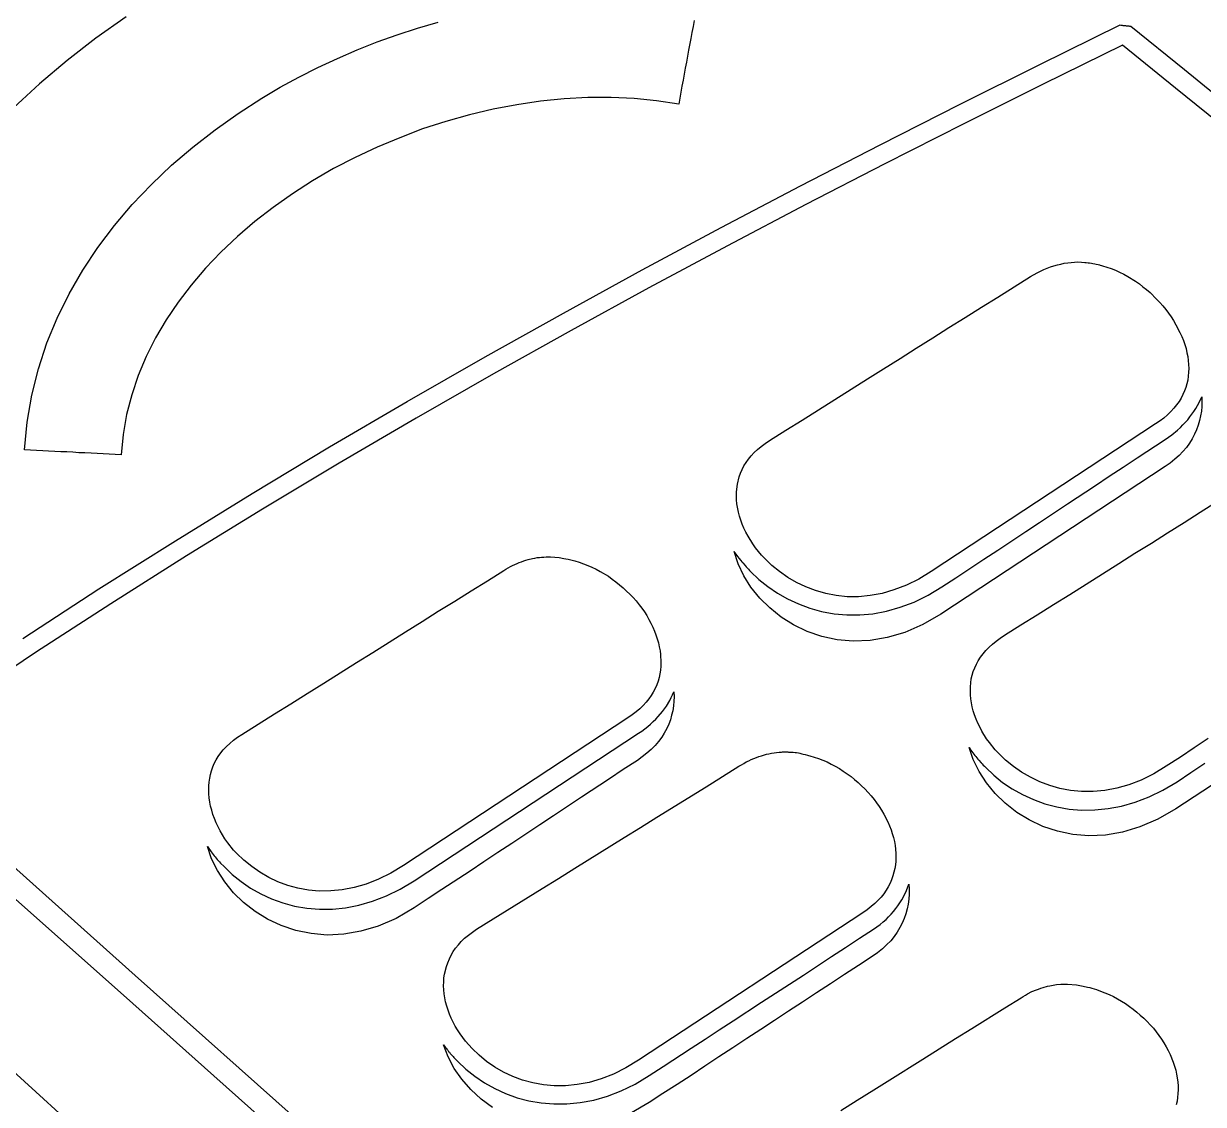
# Model space of a CAD drawing. Extents: x 0.089 to 0.978, y 0.089 to 0.978.
# Drawn here: x 0.3984 to 0.7453, y 0.3592 to 0.6772 of the extents above; entities that cross this region are included whole.
import ezdxf

# ---------------------------------------------------------------- set-up
doc = ezdxf.new("R2010")
doc.units = 0
doc.layers.get('0').update_dxf_attribs({"linetype": 'CONTINUOUS'})

msp = doc.modelspace()

# ---------------------------------------------------------------- linework, layer by layer
at = {"color": 0}
for p, q in [((0.428494, 0.679199), (0.419596, 0.672906)), ((0.514214, 0.675836), (0.52029, 0.677572)), ((0.59554, 0.678114), (0.595215, 0.676324)), ((0.697211, 0.665147), (0.720811, 0.676758)), ((0.720811, 0.676758), (0.721029, 0.676704)), ((0.721029, 0.676704), (0.721408, 0.676704)), ((0.721408, 0.676704), (0.721625, 0.67665)), ((0.721625, 0.67665), (0.721789, 0.67665)), ((0.721789, 0.67665), (0.722006, 0.676594)), ((0.722006, 0.676594), (0.722385, 0.676594)), ((0.722385, 0.676594), (0.722601, 0.67654)), ((0.722601, 0.67654), (0.722765, 0.67654)), ((0.722765, 0.67654), (0.722982, 0.676486)), ((0.502279, 0.671767), (0.508247, 0.673882)), ((0.508247, 0.673882), (0.514214, 0.675836)), ((0.594889, 0.674588), (0.594564, 0.672797)), ((0.595215, 0.676324), (0.594889, 0.674588)), ((0.722982, 0.676486), (0.723361, 0.676486)), ((0.723361, 0.676486), (0.723579, 0.676432)), ((0.723579, 0.676432), (0.723742, 0.676432)), ((0.723742, 0.676432), (0.723958, 0.676378)), ((0.723958, 0.676378), (0.739692, 0.663628)), ((0.419596, 0.672906), (0.411133, 0.666287)), ((0.496419, 0.669433), (0.502279, 0.671767)), ((0.594564, 0.672797), (0.593912, 0.669325)), ((0.721517, 0.670844), (0.698133, 0.659343)), ((0.737088, 0.658149), (0.721517, 0.670844)), ((0.411133, 0.666287), (0.403049, 0.659451)), ((0.484918, 0.664279), (0.490614, 0.666938)), ((0.490614, 0.666938), (0.496419, 0.669433)), ((0.593588, 0.667535), (0.593261, 0.665799)), ((0.593912, 0.669325), (0.593588, 0.667535)), ((0.479275, 0.661404), (0.484918, 0.664279)), ((0.592936, 0.664008), (0.592285, 0.660536)), ((0.593261, 0.665799), (0.592936, 0.664008)), ((0.673719, 0.653429), (0.697211, 0.665147)), ((0.739692, 0.663628), (0.755371, 0.650825)), ((0.403049, 0.659451), (0.3954, 0.652399)), ((0.473796, 0.658419), (0.479275, 0.661404)), ((0.592285, 0.660536), (0.59196, 0.658746)), ((0.698133, 0.659343), (0.674804, 0.647678)), ((0.468425, 0.655219), (0.473796, 0.658419)), ((0.591635, 0.65701), (0.591308, 0.655219)), ((0.59196, 0.658746), (0.591635, 0.65701)), ((0.752713, 0.645508), (0.737088, 0.658149)), ((0.461426, 0.650717), (0.468425, 0.655219)), ((0.543403, 0.653267), (0.536404, 0.651964)), ((0.550401, 0.654297), (0.543403, 0.653267)), ((0.557346, 0.655003), (0.550401, 0.654297)), ((0.56429, 0.655382), (0.557346, 0.655003)), ((0.571126, 0.655436), (0.56429, 0.655382)), ((0.577854, 0.655111), (0.571126, 0.655436)), ((0.584472, 0.65446), (0.577854, 0.655111)), ((0.590983, 0.653483), (0.584472, 0.65446)), ((0.591308, 0.655219), (0.590983, 0.653483)), ((0.650228, 0.641493), (0.673719, 0.653429)), ((0.454644, 0.645942), (0.461426, 0.650717)), ((0.52946, 0.650282), (0.522515, 0.648383)), ((0.536404, 0.651964), (0.52946, 0.650282)), ((0.448079, 0.640842), (0.454644, 0.645942)), ((0.515679, 0.646158), (0.508951, 0.643608)), ((0.522515, 0.648383), (0.515679, 0.646158)), ((0.674804, 0.647678), (0.651585, 0.635906)), ((0.508951, 0.643608), (0.502279, 0.640842)), ((0.44184, 0.635471), (0.448079, 0.640842)), ((0.502279, 0.640842), (0.495822, 0.637804)), ((0.626844, 0.629449), (0.650228, 0.641493)), ((0.435926, 0.629829), (0.44184, 0.635471)), ((0.495822, 0.637804), (0.489475, 0.634494)), ((0.651585, 0.635906), (0.628364, 0.623915)), ((0.489475, 0.634494), (0.483344, 0.630914)), ((0.430285, 0.623915), (0.435926, 0.629829)), ((0.483344, 0.630914), (0.477431, 0.627115)), ((0.603515, 0.617188), (0.626844, 0.629449)), ((0.477431, 0.627115), (0.471733, 0.623101)), ((0.425076, 0.617731), (0.430285, 0.623915)), ((0.471733, 0.623101), (0.466308, 0.618924)), ((0.628364, 0.623915), (0.605306, 0.611763)), ((0.420193, 0.611274), (0.425076, 0.617731)), ((0.466308, 0.618924), (0.461208, 0.614529)), ((0.461208, 0.614529), (0.456381, 0.609918)), ((0.580294, 0.60471), (0.603515, 0.617188)), ((0.415744, 0.6046), (0.420193, 0.611274)), ((0.605306, 0.611763), (0.582249, 0.599447)), ((0.456381, 0.609918), (0.451822, 0.605197)), ((0.411783, 0.597711), (0.415744, 0.6046)), ((0.451822, 0.605197), (0.447646, 0.600261)), ((0.557129, 0.592014), (0.580294, 0.60471)), ((0.694444, 0.60281), (0.696397, 0.603896)), ((0.696397, 0.603896), (0.69835, 0.604872)), ((0.69835, 0.604872), (0.699328, 0.605251)), ((0.699328, 0.605251), (0.700358, 0.605632)), ((0.700358, 0.605632), (0.701335, 0.605957)), ((0.701335, 0.605957), (0.702365, 0.606228)), ((0.702365, 0.606228), (0.703342, 0.606446)), ((0.703342, 0.606446), (0.704372, 0.606662)), ((0.704372, 0.606662), (0.705404, 0.606825)), ((0.705404, 0.606825), (0.706381, 0.606933)), ((0.706381, 0.606933), (0.707411, 0.606987)), ((0.707411, 0.606987), (0.708387, 0.607042)), ((0.708387, 0.607042), (0.709418, 0.606987)), ((0.709418, 0.606987), (0.710394, 0.606933)), ((0.710394, 0.606933), (0.710775, 0.606933)), ((0.710775, 0.606933), (0.711426, 0.606825)), ((0.711426, 0.606825), (0.711751, 0.606825)), ((0.711751, 0.606825), (0.712403, 0.606717)), ((0.712403, 0.606717), (0.712728, 0.606608)), ((0.712728, 0.606608), (0.713379, 0.6065)), ((0.713379, 0.6065), (0.713704, 0.606392)), ((0.713704, 0.606392), (0.714356, 0.606282)), ((0.714356, 0.606282), (0.714681, 0.606174)), ((0.714681, 0.606174), (0.714953, 0.606065)), ((0.714953, 0.606065), (0.715278, 0.606011)), ((0.715278, 0.606011), (0.715603, 0.605903)), ((0.715603, 0.605903), (0.716906, 0.605524)), ((0.716906, 0.605524), (0.718153, 0.605089)), ((0.718153, 0.605089), (0.719401, 0.6046)), ((0.719401, 0.6046), (0.720649, 0.604058)), ((0.720649, 0.604058), (0.721843, 0.603461)), ((0.447646, 0.600261), (0.443793, 0.595215)), ((0.689669, 0.599772), (0.694444, 0.60281)), ((0.721843, 0.603461), (0.723036, 0.60281)), ((0.723036, 0.60281), (0.725315, 0.6014)), ((0.725315, 0.6014), (0.726454, 0.600586)), ((0.726454, 0.600586), (0.727485, 0.599772)), ((0.408257, 0.590549), (0.411783, 0.597711)), ((0.582249, 0.599447), (0.559353, 0.58686)), ((0.680067, 0.59375), (0.684842, 0.596733)), ((0.684842, 0.596733), (0.689669, 0.599772)), ((0.727485, 0.599772), (0.728569, 0.598904)), ((0.728569, 0.598904), (0.7296, 0.598036)), ((0.7296, 0.598036), (0.7315, 0.596138)), ((0.443793, 0.595215), (0.440267, 0.590007)), ((0.675239, 0.590711), (0.680067, 0.59375)), ((0.7315, 0.596138), (0.732422, 0.595107)), ((0.732422, 0.595107), (0.733344, 0.594129)), ((0.733344, 0.594129), (0.734213, 0.593044)), ((0.405219, 0.583225), (0.408257, 0.590549)), ((0.440267, 0.590007), (0.437175, 0.58469)), ((0.534125, 0.579156), (0.557129, 0.592014)), ((0.670464, 0.587728), (0.675239, 0.590711)), ((0.734213, 0.593044), (0.734972, 0.59196)), ((0.734972, 0.59196), (0.735786, 0.590875)), ((0.735786, 0.590875), (0.73649, 0.589789)), ((0.73649, 0.589789), (0.737196, 0.588596)), ((0.559353, 0.58686), (0.536512, 0.57411)), ((0.66569, 0.58469), (0.670464, 0.587728)), ((0.737196, 0.588596), (0.73839, 0.586317)), ((0.73839, 0.586317), (0.738932, 0.585124)), ((0.402724, 0.575629), (0.405219, 0.583225)), ((0.437175, 0.58469), (0.434407, 0.57921)), ((0.660861, 0.581651), (0.66569, 0.58469)), ((0.738932, 0.585124), (0.739421, 0.583931)), ((0.739421, 0.583931), (0.740181, 0.581543)), ((0.656088, 0.578668), (0.660861, 0.581651)), ((0.740181, 0.581543), (0.740451, 0.58035)), ((0.740451, 0.58035), (0.740668, 0.57921)), ((0.434407, 0.57921), (0.432075, 0.573622)), ((0.511176, 0.566026), (0.534125, 0.579156)), ((0.651258, 0.575629), (0.656088, 0.578668)), ((0.740668, 0.57921), (0.740831, 0.578017)), ((0.740831, 0.578017), (0.74094, 0.576878)), ((0.74094, 0.576878), (0.740994, 0.575683)), ((0.400771, 0.567871), (0.402724, 0.575629)), ((0.432075, 0.573622), (0.430176, 0.567925)), ((0.536512, 0.57411), (0.513781, 0.561089)), ((0.64171, 0.569607), (0.646485, 0.572646)), ((0.646485, 0.572646), (0.651258, 0.575629)), ((0.740831, 0.57346), (0.740668, 0.572319)), ((0.74094, 0.574599), (0.740831, 0.57346)), ((0.740994, 0.575683), (0.74094, 0.574599)), ((0.636882, 0.566569), (0.64171, 0.569607)), ((0.739746, 0.569119), (0.739258, 0.568033)), ((0.740126, 0.57015), (0.739746, 0.569119)), ((0.740668, 0.572319), (0.740126, 0.57015)), ((0.39936, 0.559896), (0.400771, 0.567871)), ((0.430176, 0.567925), (0.428657, 0.562175)), ((0.488336, 0.552626), (0.511176, 0.566026)), ((0.632107, 0.563585), (0.636882, 0.566569)), ((0.738118, 0.565972), (0.737414, 0.564996)), ((0.738715, 0.567003), (0.738118, 0.565972)), ((0.739258, 0.568033), (0.738715, 0.567003)), ((0.743544, 0.564779), (0.744412, 0.566515)), ((0.744412, 0.566515), (0.744792, 0.567383)), ((0.744792, 0.567383), (0.744846, 0.565972)), ((0.744846, 0.565972), (0.744792, 0.564561)), ((0.428657, 0.562175), (0.427626, 0.556315)), ((0.627279, 0.560547), (0.632107, 0.563585)), ((0.734754, 0.562067), (0.733669, 0.561143)), ((0.735732, 0.563043), (0.734754, 0.562067)), ((0.7366, 0.564019), (0.735732, 0.563043)), ((0.737414, 0.564996), (0.7366, 0.564019)), ((0.741319, 0.561469), (0.742512, 0.563097)), ((0.742512, 0.563097), (0.743056, 0.563911)), ((0.743056, 0.563911), (0.743544, 0.564779)), ((0.744683, 0.563151), (0.744467, 0.561794)), ((0.744792, 0.564561), (0.744683, 0.563151)), ((0.3986, 0.551758), (0.39936, 0.559896)), ((0.513781, 0.561089), (0.491157, 0.547851)), ((0.622504, 0.557563), (0.627279, 0.560547)), ((0.731228, 0.559407), (0.665256, 0.516004)), ((0.732531, 0.560275), (0.731228, 0.559407)), ((0.733669, 0.561143), (0.732531, 0.560275)), ((0.738499, 0.558376), (0.739258, 0.559136)), ((0.739258, 0.559136), (0.740668, 0.560656)), ((0.740668, 0.560656), (0.741319, 0.561469)), ((0.743761, 0.559028), (0.743272, 0.557671)), ((0.74414, 0.560385), (0.743761, 0.559028)), ((0.744467, 0.561794), (0.74414, 0.560385)), ((0.427626, 0.556315), (0.427083, 0.550347)), ((0.617731, 0.554525), (0.622504, 0.557563)), ((0.73405, 0.55485), (0.734972, 0.555556)), ((0.734972, 0.555556), (0.735949, 0.556207)), ((0.735949, 0.556207), (0.737685, 0.557617)), ((0.737685, 0.557617), (0.738499, 0.558376)), ((0.742676, 0.556369), (0.741971, 0.555067)), ((0.743272, 0.557671), (0.742676, 0.556369)), ((0.40039, 0.55165), (0.3986, 0.551758)), ((0.402181, 0.551594), (0.40039, 0.55165)), ((0.465603, 0.538954), (0.488336, 0.552626)), ((0.613172, 0.550999), (0.614204, 0.551921)), ((0.614204, 0.551921), (0.615235, 0.552789)), ((0.615235, 0.552789), (0.616428, 0.553657)), ((0.616428, 0.553657), (0.617731, 0.554525)), ((0.725803, 0.549425), (0.73405, 0.55485)), ((0.740289, 0.552517), (0.739258, 0.551324)), ((0.741157, 0.553765), (0.740289, 0.552517)), ((0.741971, 0.555067), (0.741157, 0.553765)), ((0.403971, 0.551486), (0.402181, 0.551594)), ((0.405707, 0.551378), (0.403971, 0.551486)), ((0.407497, 0.551324), (0.405707, 0.551378)), ((0.409289, 0.551215), (0.407497, 0.551324)), ((0.411079, 0.551161), (0.409289, 0.551215)), ((0.412869, 0.551053), (0.411079, 0.551161)), ((0.414606, 0.550944), (0.412869, 0.551053)), ((0.416396, 0.55089), (0.414606, 0.550944)), ((0.418186, 0.550781), (0.416396, 0.55089)), ((0.419976, 0.550726), (0.418186, 0.550781)), ((0.421767, 0.550618), (0.419976, 0.550726)), ((0.423503, 0.55051), (0.421767, 0.550618)), ((0.425293, 0.550456), (0.423503, 0.55051)), ((0.427083, 0.550347), (0.425293, 0.550456)), ((0.610786, 0.548068), (0.61149, 0.549044)), ((0.61149, 0.549044), (0.612304, 0.550022)), ((0.612304, 0.550022), (0.613172, 0.550999)), ((0.721733, 0.546713), (0.725803, 0.549425)), ((0.736871, 0.549044), (0.735514, 0.547906)), ((0.738118, 0.550131), (0.736871, 0.549044)), ((0.739258, 0.551324), (0.738118, 0.550131)), ((0.491157, 0.547851), (0.468642, 0.534343)), ((0.608778, 0.543836), (0.609158, 0.544922)), ((0.609158, 0.544922), (0.609646, 0.546007)), ((0.609646, 0.546007), (0.610189, 0.547037)), ((0.610189, 0.547037), (0.610786, 0.548068)), ((0.73405, 0.546875), (0.668078, 0.503472)), ((0.717611, 0.544), (0.721733, 0.546713)), ((0.735514, 0.547906), (0.73405, 0.546875)), ((0.608018, 0.539387), (0.608236, 0.541667)), ((0.608236, 0.541667), (0.608778, 0.543836)), ((0.705294, 0.535861), (0.713542, 0.541287)), ((0.713542, 0.541287), (0.717611, 0.544)), ((0.442979, 0.525011), (0.465603, 0.538954)), ((0.607964, 0.538194), (0.608018, 0.539387)), ((0.608018, 0.537056), (0.607964, 0.538194)), ((0.468642, 0.534343), (0.446289, 0.520562)), ((0.608128, 0.535861), (0.608018, 0.537056)), ((0.608561, 0.533475), (0.608128, 0.535861)), ((0.701226, 0.533149), (0.705294, 0.535861)), ((0.744358, 0.533419), (0.749132, 0.536458)), ((0.608886, 0.532281), (0.608561, 0.533475)), ((0.609267, 0.531088), (0.608886, 0.532281)), ((0.6097, 0.529893), (0.609267, 0.531088)), ((0.697103, 0.530436), (0.701226, 0.533149)), ((0.739583, 0.530436), (0.744358, 0.533419)), ((0.610189, 0.5287), (0.6097, 0.529893)), ((0.610732, 0.527561), (0.610189, 0.5287)), ((0.611382, 0.526367), (0.610732, 0.527561)), ((0.684787, 0.522299), (0.693033, 0.527724)), ((0.693033, 0.527724), (0.697103, 0.530436)), ((0.729981, 0.52436), (0.734754, 0.527399)), ((0.734754, 0.527399), (0.739583, 0.530436)), ((0.420518, 0.51085), (0.442979, 0.525011)), ((0.612793, 0.524089), (0.611382, 0.526367)), ((0.613607, 0.523003), (0.612793, 0.524089)), ((0.725151, 0.521376), (0.729981, 0.52436)), ((0.446289, 0.520562), (0.42399, 0.506511)), ((0.608453, 0.518283), (0.607314, 0.521864)), ((0.607314, 0.521864), (0.607531, 0.521485)), ((0.607531, 0.521485), (0.608344, 0.520344)), ((0.615343, 0.520833), (0.613607, 0.523003)), ((0.616319, 0.519803), (0.615343, 0.520833)), ((0.680718, 0.519586), (0.684787, 0.522299)), ((0.720378, 0.518338), (0.725151, 0.521376)), ((0.540201, 0.51671), (0.541504, 0.517469)), ((0.541504, 0.517469), (0.542156, 0.517794)), ((0.542156, 0.517794), (0.542806, 0.518067)), ((0.542806, 0.518067), (0.543457, 0.518392)), ((0.543457, 0.518392), (0.544108, 0.518664)), ((0.544108, 0.518664), (0.54476, 0.518881)), ((0.54476, 0.518881), (0.54541, 0.519151)), ((0.54541, 0.519151), (0.546061, 0.519314)), ((0.546061, 0.519314), (0.546713, 0.519531)), ((0.546713, 0.519531), (0.548014, 0.519857)), ((0.548014, 0.519857), (0.548665, 0.519965)), ((0.548665, 0.519965), (0.549371, 0.520074)), ((0.549371, 0.520074), (0.550022, 0.520128)), ((0.550022, 0.520128), (0.550672, 0.520236)), ((0.550672, 0.520236), (0.551324, 0.520236)), ((0.551324, 0.520236), (0.551975, 0.52029)), ((0.551975, 0.52029), (0.553276, 0.52029)), ((0.553276, 0.52029), (0.555881, 0.520074)), ((0.555881, 0.520074), (0.557183, 0.519857)), ((0.557183, 0.519857), (0.557835, 0.519694)), ((0.557835, 0.519694), (0.558485, 0.519586)), ((0.558485, 0.519586), (0.560439, 0.519097)), ((0.560439, 0.519097), (0.561686, 0.518718)), ((0.561686, 0.518718), (0.562989, 0.518283)), ((0.562989, 0.518283), (0.564236, 0.517794)), ((0.564236, 0.517794), (0.565483, 0.517253)), ((0.565483, 0.517253), (0.566732, 0.516656)), ((0.608344, 0.520344), (0.608669, 0.519965)), ((0.610135, 0.514757), (0.608453, 0.518283)), ((0.608669, 0.519965), (0.609213, 0.519206)), ((0.609213, 0.519206), (0.609538, 0.518826)), ((0.609538, 0.518826), (0.609864, 0.5185)), ((0.609864, 0.5185), (0.610514, 0.51774)), ((0.610514, 0.51774), (0.61084, 0.517415)), ((0.61084, 0.517415), (0.611165, 0.517036)), ((0.611165, 0.517036), (0.61149, 0.51671)), ((0.618381, 0.517794), (0.616319, 0.519803)), ((0.620606, 0.51595), (0.618381, 0.517794)), ((0.676594, 0.516872), (0.680718, 0.519586)), ((0.715603, 0.515354), (0.720378, 0.518338)), ((0.534776, 0.513292), (0.539606, 0.516331)), ((0.539606, 0.516331), (0.540201, 0.51671)), ((0.566732, 0.516656), (0.567925, 0.516004)), ((0.567925, 0.516004), (0.570313, 0.514594)), ((0.570313, 0.514594), (0.571451, 0.513781)), ((0.571451, 0.513781), (0.572537, 0.512967)), ((0.61225, 0.511393), (0.610135, 0.514757)), ((0.61149, 0.51671), (0.611817, 0.516331)), ((0.611817, 0.516331), (0.612142, 0.516004)), ((0.612142, 0.516004), (0.614529, 0.513672)), ((0.614529, 0.513672), (0.617188, 0.511556)), ((0.623047, 0.514268), (0.620606, 0.51595)), ((0.625597, 0.51275), (0.623047, 0.514268)), ((0.661567, 0.513781), (0.657932, 0.511936)), ((0.665256, 0.516004), (0.661567, 0.513781)), ((0.668403, 0.511447), (0.672526, 0.51416)), ((0.672526, 0.51416), (0.676594, 0.516872)), ((0.710775, 0.512315), (0.715603, 0.515354)), ((0.398113, 0.496311), (0.420518, 0.51085)), ((0.525119, 0.507269), (0.529947, 0.510308)), ((0.529947, 0.510308), (0.534776, 0.513292)), ((0.572537, 0.512967), (0.573622, 0.512099)), ((0.573622, 0.512099), (0.574653, 0.511231)), ((0.574653, 0.511231), (0.575683, 0.510254)), ((0.575683, 0.510254), (0.57666, 0.509332)), ((0.6148, 0.508192), (0.61225, 0.511393)), ((0.617188, 0.511556), (0.620008, 0.509657)), ((0.628364, 0.511447), (0.625597, 0.51275)), ((0.631185, 0.510363), (0.628364, 0.511447)), ((0.634224, 0.509494), (0.631185, 0.510363)), ((0.654297, 0.510579), (0.650771, 0.509549)), ((0.657932, 0.511936), (0.654297, 0.510579)), ((0.664333, 0.509006), (0.668403, 0.511447)), ((0.706, 0.509278), (0.710775, 0.512315)), ((0.42399, 0.506511), (0.401856, 0.492133)), ((0.52029, 0.504286), (0.525119, 0.507269)), ((0.57666, 0.509332), (0.577582, 0.508301)), ((0.577582, 0.508301), (0.57845, 0.507324)), ((0.57845, 0.507324), (0.579318, 0.506239)), ((0.617785, 0.505262), (0.6148, 0.508192)), ((0.620008, 0.509657), (0.622993, 0.507921)), ((0.622993, 0.507921), (0.626193, 0.506456)), ((0.637315, 0.508897), (0.634224, 0.509494)), ((0.640517, 0.508572), (0.637315, 0.508897)), ((0.643826, 0.508572), (0.640517, 0.508572)), ((0.647244, 0.508897), (0.643826, 0.508572)), ((0.650771, 0.509549), (0.647244, 0.508897)), ((0.656142, 0.505479), (0.660211, 0.506999)), ((0.660211, 0.506999), (0.664333, 0.509006)), ((0.701172, 0.506293), (0.706, 0.509278)), ((0.515517, 0.501247), (0.52029, 0.504286)), ((0.579318, 0.506239), (0.580132, 0.505208)), ((0.580132, 0.505208), (0.580892, 0.504124)), ((0.580892, 0.504124), (0.581597, 0.503039)), ((0.621094, 0.502604), (0.617785, 0.505262)), ((0.626193, 0.506456), (0.629557, 0.505208)), ((0.629557, 0.505208), (0.633029, 0.504232)), ((0.633029, 0.504232), (0.636664, 0.503581)), ((0.636664, 0.503581), (0.640408, 0.503256)), ((0.640408, 0.503256), (0.644206, 0.503256)), ((0.644206, 0.503256), (0.648113, 0.503581)), ((0.648113, 0.503581), (0.652126, 0.50434)), ((0.652126, 0.50434), (0.656142, 0.505479)), ((0.668078, 0.503472), (0.662761, 0.500379)), ((0.691624, 0.500271), (0.696397, 0.503256)), ((0.696397, 0.503256), (0.701172, 0.506293)), ((0.510688, 0.49821), (0.515517, 0.501247)), ((0.581597, 0.503039), (0.582249, 0.501899)), ((0.582249, 0.501899), (0.582844, 0.50076)), ((0.582844, 0.50076), (0.583387, 0.499621)), ((0.583387, 0.499621), (0.583876, 0.498481)), ((0.624783, 0.500271), (0.621094, 0.502604)), ((0.628797, 0.498372), (0.624783, 0.500271)), ((0.662761, 0.500379), (0.657497, 0.498101)), ((0.686794, 0.497233), (0.691624, 0.500271)), ((0.50586, 0.495225), (0.510688, 0.49821)), ((0.583876, 0.498481), (0.58431, 0.497342)), ((0.58431, 0.497342), (0.58469, 0.496203)), ((0.58469, 0.496203), (0.585015, 0.495008)), ((0.633083, 0.496907), (0.628797, 0.498372)), ((0.637586, 0.495931), (0.633083, 0.496907)), ((0.652289, 0.496582), (0.647244, 0.495714)), ((0.657497, 0.498101), (0.652289, 0.496582)), ((0.684353, 0.495497), (0.685547, 0.496365)), ((0.685547, 0.496365), (0.686794, 0.497233)), ((0.501031, 0.492188), (0.50586, 0.495225)), ((0.585015, 0.495008), (0.585286, 0.493869)), ((0.585286, 0.493869), (0.585503, 0.492676)), ((0.585503, 0.492676), (0.585667, 0.491536)), ((0.642307, 0.495551), (0.637586, 0.495931)), ((0.647244, 0.495714), (0.642307, 0.495551)), ((0.680501, 0.491753), (0.681315, 0.492731)), ((0.681315, 0.492731), (0.682238, 0.493707)), ((0.682238, 0.493707), (0.683268, 0.494629)), ((0.683268, 0.494629), (0.684353, 0.495497)), ((0.401856, 0.492133), (0.379883, 0.477485)), ((0.491428, 0.486165), (0.496203, 0.489204)), ((0.496203, 0.489204), (0.501031, 0.492188)), ((0.585667, 0.491536), (0.585775, 0.489258)), ((0.585775, 0.489258), (0.585721, 0.488118)), ((0.678549, 0.488715), (0.67909, 0.489746)), ((0.67909, 0.489746), (0.679742, 0.490776)), ((0.679742, 0.490776), (0.680501, 0.491753)), ((0.803114, 0.489583), (0.737142, 0.446181)), ((0.4866, 0.483128), (0.491428, 0.486165)), ((0.585449, 0.485894), (0.585232, 0.484808)), ((0.585613, 0.486979), (0.585449, 0.485894)), ((0.585721, 0.488118), (0.585613, 0.486979)), ((0.6773, 0.48546), (0.677626, 0.486544)), ((0.677626, 0.486544), (0.67806, 0.487631)), ((0.67806, 0.487631), (0.678549, 0.488715)), ((0.481771, 0.480143), (0.4866, 0.483128)), ((0.584526, 0.482639), (0.584039, 0.481608)), ((0.584907, 0.483724), (0.584526, 0.482639)), ((0.585232, 0.484808), (0.584907, 0.483724)), ((0.676758, 0.482096), (0.676867, 0.483236)), ((0.676867, 0.483236), (0.677029, 0.484375)), ((0.677029, 0.484375), (0.6773, 0.48546)), ((0.476942, 0.477106), (0.481771, 0.480143)), ((0.5829, 0.479546), (0.582194, 0.478515)), ((0.583496, 0.480524), (0.5829, 0.479546)), ((0.584039, 0.481608), (0.583496, 0.480524)), ((0.588379, 0.478028), (0.588813, 0.478896)), ((0.588813, 0.478896), (0.589193, 0.47971)), ((0.589193, 0.47971), (0.589572, 0.480578)), ((0.589572, 0.480578), (0.589626, 0.479167)), ((0.589626, 0.479167), (0.589572, 0.47781)), ((0.676758, 0.479764), (0.676758, 0.482096)), ((0.676867, 0.478569), (0.676758, 0.479764)), ((0.472114, 0.474121), (0.476942, 0.477106)), ((0.579536, 0.47564), (0.578504, 0.474718)), ((0.580513, 0.476563), (0.579536, 0.47564)), ((0.581381, 0.477539), (0.580513, 0.476563)), ((0.582194, 0.478515), (0.581381, 0.477539)), ((0.586262, 0.474826), (0.58686, 0.475586)), ((0.58686, 0.475586), (0.587403, 0.4764)), ((0.587403, 0.4764), (0.588379, 0.478028)), ((0.589464, 0.476454), (0.589247, 0.475043)), ((0.589572, 0.47781), (0.589464, 0.476454)), ((0.6773, 0.476183), (0.676867, 0.478569)), ((0.677626, 0.474989), (0.6773, 0.476183)), ((0.467339, 0.471083), (0.472114, 0.474121)), ((0.576064, 0.472928), (0.510092, 0.429525)), ((0.577311, 0.473796), (0.576064, 0.472928)), ((0.578504, 0.474718), (0.577311, 0.473796)), ((0.582736, 0.471083), (0.583496, 0.471843)), ((0.583496, 0.471843), (0.584256, 0.472547)), ((0.584256, 0.472547), (0.584961, 0.473307)), ((0.584961, 0.473307), (0.586262, 0.474826)), ((0.588542, 0.472385), (0.588053, 0.471083)), ((0.588921, 0.473742), (0.588542, 0.472385)), ((0.589247, 0.475043), (0.588921, 0.473742)), ((0.678006, 0.473796), (0.677626, 0.474989)), ((0.67844, 0.472601), (0.678006, 0.473796)), ((0.678928, 0.471408), (0.67844, 0.472601)), ((0.462511, 0.468044), (0.467339, 0.471083)), ((0.513183, 0.425022), (0.579156, 0.468425)), ((0.579156, 0.468425), (0.580132, 0.469075)), ((0.580132, 0.469075), (0.581, 0.469726)), ((0.581, 0.469726), (0.581868, 0.470432)), ((0.581868, 0.470432), (0.582736, 0.471083)), ((0.586751, 0.468479), (0.585992, 0.467231)), ((0.587457, 0.469781), (0.586751, 0.468479)), ((0.588053, 0.471083), (0.587457, 0.469781)), ((0.679525, 0.470269), (0.678928, 0.471408)), ((0.680122, 0.469075), (0.679525, 0.470269)), ((0.681532, 0.466797), (0.680122, 0.469075)), ((0.458008, 0.464518), (0.458985, 0.46544)), ((0.458985, 0.46544), (0.460069, 0.466362)), ((0.460069, 0.466362), (0.461208, 0.467231)), ((0.461208, 0.467231), (0.462511, 0.468044)), ((0.585069, 0.466037), (0.584039, 0.464844)), ((0.585992, 0.467231), (0.585069, 0.466037)), ((0.682346, 0.465711), (0.681532, 0.466797)), ((0.684082, 0.463542), (0.682346, 0.465711)), ((0.74669, 0.466851), (0.742567, 0.464139)), ((0.357964, 0.462511), (0.406793, 0.419)), ((0.454969, 0.460558), (0.455567, 0.461589)), ((0.455567, 0.461589), (0.456326, 0.462619)), ((0.456326, 0.462619), (0.457086, 0.463542)), ((0.457086, 0.463542), (0.458008, 0.464518)), ((0.580294, 0.461481), (0.578831, 0.460449)), ((0.581651, 0.462565), (0.580294, 0.461481)), ((0.5829, 0.46365), (0.581651, 0.462565)), ((0.584039, 0.464844), (0.5829, 0.46365)), ((0.613824, 0.461262), (0.614529, 0.461535)), ((0.614529, 0.461535), (0.615289, 0.461806)), ((0.615289, 0.461806), (0.616808, 0.462239)), ((0.616808, 0.462239), (0.617512, 0.462403)), ((0.617512, 0.462403), (0.618272, 0.462565)), ((0.618272, 0.462565), (0.619032, 0.462674)), ((0.619032, 0.462674), (0.619738, 0.462782)), ((0.619738, 0.462782), (0.620497, 0.462836)), ((0.620497, 0.462836), (0.620714, 0.46289)), ((0.620714, 0.46289), (0.621203, 0.46289)), ((0.621203, 0.46289), (0.621474, 0.462944)), ((0.621474, 0.462944), (0.623101, 0.462944)), ((0.623101, 0.462944), (0.623318, 0.46289)), ((0.623318, 0.46289), (0.624078, 0.46289)), ((0.624078, 0.46289), (0.624294, 0.462836)), ((0.624294, 0.462836), (0.624621, 0.462836)), ((0.624621, 0.462836), (0.625271, 0.462728)), ((0.625271, 0.462728), (0.625597, 0.462728)), ((0.625597, 0.462728), (0.626247, 0.462619)), ((0.626247, 0.462619), (0.626574, 0.462511)), ((0.626574, 0.462511), (0.627225, 0.462403)), ((0.627225, 0.462403), (0.62755, 0.462294)), ((0.62755, 0.462294), (0.628201, 0.462185)), ((0.628201, 0.462185), (0.628851, 0.461968)), ((0.628851, 0.461968), (0.629178, 0.461914)), ((0.629178, 0.461914), (0.629503, 0.461806)), ((0.629503, 0.461806), (0.630806, 0.461426)), ((0.630806, 0.461426), (0.632053, 0.460992)), ((0.677572, 0.460667), (0.676378, 0.464247)), ((0.676378, 0.464247), (0.67665, 0.463867)), ((0.67665, 0.463867), (0.676921, 0.463433)), ((0.676921, 0.463433), (0.677463, 0.462674)), ((0.677463, 0.462674), (0.677789, 0.462294)), ((0.677789, 0.462294), (0.67806, 0.461914)), ((0.67806, 0.461914), (0.678331, 0.461589)), ((0.678331, 0.461589), (0.678982, 0.460829)), ((0.685058, 0.462511), (0.684082, 0.463542)), ((0.687121, 0.460503), (0.685058, 0.462511)), ((0.738499, 0.461426), (0.734375, 0.458713)), ((0.742567, 0.464139), (0.738499, 0.461426)), ((0.453614, 0.457411), (0.453993, 0.458496)), ((0.453993, 0.458496), (0.454428, 0.459526)), ((0.454428, 0.459526), (0.454969, 0.460558)), ((0.578831, 0.460449), (0.574707, 0.457736)), ((0.603842, 0.455675), (0.608669, 0.458713)), ((0.608669, 0.458713), (0.609429, 0.459147)), ((0.609429, 0.459147), (0.610135, 0.459526)), ((0.610135, 0.459526), (0.61084, 0.459961)), ((0.61084, 0.459961), (0.6116, 0.460286)), ((0.6116, 0.460286), (0.612304, 0.460667)), ((0.612304, 0.460667), (0.613064, 0.460992)), ((0.613064, 0.460992), (0.613824, 0.461262)), ((0.632053, 0.460992), (0.633356, 0.460503)), ((0.633356, 0.460503), (0.634603, 0.459961)), ((0.634603, 0.459961), (0.635796, 0.459364)), ((0.635796, 0.459364), (0.637044, 0.458713)), ((0.637044, 0.458713), (0.638237, 0.458008)), ((0.638237, 0.458008), (0.639378, 0.457303)), ((0.679308, 0.457194), (0.677572, 0.460667)), ((0.678982, 0.460829), (0.679253, 0.460503)), ((0.679253, 0.460503), (0.679904, 0.459744)), ((0.679904, 0.459744), (0.680231, 0.459418)), ((0.680231, 0.459418), (0.680556, 0.459039)), ((0.680556, 0.459039), (0.680935, 0.458713)), ((0.680935, 0.458713), (0.681261, 0.458333)), ((0.681261, 0.458333), (0.683649, 0.456054)), ((0.689399, 0.458658), (0.687121, 0.460503)), ((0.69184, 0.456976), (0.689399, 0.458658)), ((0.734375, 0.458713), (0.730686, 0.456489)), ((0.74159, 0.456868), (0.745714, 0.459581)), ((0.452908, 0.454047), (0.453071, 0.455186)), ((0.453071, 0.455186), (0.453287, 0.456272)), ((0.453287, 0.456272), (0.453614, 0.457411)), ((0.570637, 0.455024), (0.562392, 0.449599)), ((0.574707, 0.457736), (0.570637, 0.455024)), ((0.599067, 0.452692), (0.603842, 0.455675)), ((0.639378, 0.457303), (0.641656, 0.455675)), ((0.641656, 0.455675), (0.642686, 0.454807)), ((0.642686, 0.454807), (0.643772, 0.453939)), ((0.681478, 0.453831), (0.679308, 0.457194)), ((0.683649, 0.456054), (0.686253, 0.453939)), ((0.694444, 0.455458), (0.69184, 0.456976)), ((0.697157, 0.454156), (0.694444, 0.455458)), ((0.726997, 0.454644), (0.723361, 0.453287)), ((0.730686, 0.456489), (0.726997, 0.454644)), ((0.737522, 0.454156), (0.74159, 0.456868)), ((0.4528, 0.452908), (0.452908, 0.454047)), ((0.4528, 0.450575), (0.4528, 0.452908)), ((0.584581, 0.443739), (0.599067, 0.452692)), ((0.643772, 0.453939), (0.644749, 0.452963)), ((0.644749, 0.452963), (0.645725, 0.45204)), ((0.645725, 0.45204), (0.646701, 0.45101)), ((0.646701, 0.45101), (0.647569, 0.450032)), ((0.684028, 0.450683), (0.681478, 0.453831)), ((0.686253, 0.453939), (0.689074, 0.45204)), ((0.689074, 0.45204), (0.692111, 0.450358)), ((0.700086, 0.453071), (0.697157, 0.454156)), ((0.703071, 0.452203), (0.700086, 0.453071)), ((0.706218, 0.451606), (0.703071, 0.452203)), ((0.709472, 0.451281), (0.706218, 0.451606)), ((0.712836, 0.451281), (0.709472, 0.451281)), ((0.716254, 0.451606), (0.712836, 0.451281)), ((0.719781, 0.452257), (0.716254, 0.451606)), ((0.723361, 0.453287), (0.719781, 0.452257)), ((0.729329, 0.449707), (0.733399, 0.451714)), ((0.733399, 0.451714), (0.737522, 0.454156)), ((0.452908, 0.449382), (0.4528, 0.450575)), ((0.453125, 0.448188), (0.452908, 0.449382)), ((0.453342, 0.44694), (0.453125, 0.448188)), ((0.562392, 0.449599), (0.558322, 0.446886)), ((0.647569, 0.450032), (0.648438, 0.448947)), ((0.648438, 0.448947), (0.649197, 0.447917)), ((0.649197, 0.447917), (0.649957, 0.446832)), ((0.687011, 0.447808), (0.684028, 0.450683)), ((0.690375, 0.44515), (0.687011, 0.447808)), ((0.692111, 0.450358), (0.695313, 0.448893)), ((0.695313, 0.448893), (0.698676, 0.4477)), ((0.698676, 0.4477), (0.702149, 0.446778)), ((0.721192, 0.446994), (0.725261, 0.448133)), ((0.725261, 0.448133), (0.729329, 0.449707)), ((0.453668, 0.445747), (0.453342, 0.44694)), ((0.454047, 0.444499), (0.453668, 0.445747)), ((0.454482, 0.443306), (0.454047, 0.444499)), ((0.554199, 0.444174), (0.550131, 0.441461)), ((0.558322, 0.446886), (0.554199, 0.444174)), ((0.649957, 0.446832), (0.650662, 0.445747)), ((0.650662, 0.445747), (0.651313, 0.444607)), ((0.651313, 0.444607), (0.652507, 0.442329)), ((0.694065, 0.442925), (0.690375, 0.44515)), ((0.702149, 0.446778), (0.705783, 0.446126)), ((0.705783, 0.446126), (0.709472, 0.445801)), ((0.709472, 0.445801), (0.713325, 0.445856)), ((0.713325, 0.445856), (0.717231, 0.446235)), ((0.717231, 0.446235), (0.721192, 0.446994)), ((0.737142, 0.446181), (0.731879, 0.443142)), ((0.454969, 0.442057), (0.454482, 0.443306)), ((0.456164, 0.439669), (0.454969, 0.442057)), ((0.550131, 0.441461), (0.541883, 0.436035)), ((0.574978, 0.437717), (0.579753, 0.440701)), ((0.579753, 0.440701), (0.584581, 0.443739)), ((0.652507, 0.442329), (0.652994, 0.441189)), ((0.652994, 0.441189), (0.653429, 0.44005)), ((0.698079, 0.441026), (0.694065, 0.442925)), ((0.702365, 0.439615), (0.698079, 0.441026)), ((0.726617, 0.440864), (0.721463, 0.43929)), ((0.731879, 0.443142), (0.726617, 0.440864)), ((0.456868, 0.438531), (0.456164, 0.439669)), ((0.457574, 0.437338), (0.456868, 0.438531)), ((0.458387, 0.436197), (0.457574, 0.437338)), ((0.560493, 0.428765), (0.574978, 0.437717)), ((0.653429, 0.44005), (0.653808, 0.438911)), ((0.653808, 0.438911), (0.654135, 0.437717)), ((0.654135, 0.437717), (0.654406, 0.436578)), ((0.706868, 0.438639), (0.702365, 0.439615)), ((0.711589, 0.43826), (0.706868, 0.438639)), ((0.716471, 0.438476), (0.711589, 0.43826)), ((0.721463, 0.43929), (0.716471, 0.438476)), ((0.453614, 0.431478), (0.452419, 0.435058)), ((0.452419, 0.435058), (0.453504, 0.433539)), ((0.460124, 0.434028), (0.458387, 0.436197)), ((0.4611, 0.432997), (0.460124, 0.434028)), ((0.541883, 0.436035), (0.537815, 0.433322)), ((0.654406, 0.436578), (0.654622, 0.435385)), ((0.654622, 0.435385), (0.654839, 0.433106)), ((0.430447, 0.388943), (0.382596, 0.431478)), ((0.453504, 0.433539), (0.453831, 0.43316)), ((0.45535, 0.428006), (0.453614, 0.431478)), ((0.453831, 0.43316), (0.454372, 0.4324)), ((0.454372, 0.4324), (0.454699, 0.432021)), ((0.454699, 0.432021), (0.455024, 0.431694)), ((0.455024, 0.431694), (0.455294, 0.431315)), ((0.455294, 0.431315), (0.455621, 0.430935)), ((0.455621, 0.430935), (0.455946, 0.43061)), ((0.455946, 0.43061), (0.456272, 0.430231)), ((0.456272, 0.430231), (0.457303, 0.429199)), ((0.463162, 0.431044), (0.4611, 0.432997)), ((0.46544, 0.429199), (0.463162, 0.431044)), ((0.533692, 0.43061), (0.529622, 0.427897)), ((0.537815, 0.433322), (0.533692, 0.43061)), ((0.654839, 0.430826), (0.654731, 0.429688)), ((0.654839, 0.433106), (0.654839, 0.430826)), ((0.457519, 0.424696), (0.45535, 0.428006)), ((0.457303, 0.429199), (0.45969, 0.426867)), ((0.45969, 0.426867), (0.462294, 0.424804)), ((0.467828, 0.427517), (0.46544, 0.429199)), ((0.470432, 0.425999), (0.467828, 0.427517)), ((0.506347, 0.4273), (0.502713, 0.425456)), ((0.510092, 0.429525), (0.506347, 0.4273)), ((0.529622, 0.427897), (0.521376, 0.422472)), ((0.555664, 0.425726), (0.560493, 0.428765)), ((0.654297, 0.427517), (0.653971, 0.426432)), ((0.654568, 0.428603), (0.654297, 0.427517)), ((0.654731, 0.429688), (0.654568, 0.428603)), ((0.460069, 0.421496), (0.457519, 0.424696)), ((0.462294, 0.424804), (0.465115, 0.422851)), ((0.473144, 0.42475), (0.470432, 0.425999)), ((0.476019, 0.423665), (0.473144, 0.42475)), ((0.479004, 0.422851), (0.476019, 0.423665)), ((0.499078, 0.424044), (0.495551, 0.423014)), ((0.502713, 0.425456), (0.499078, 0.424044)), ((0.509114, 0.422526), (0.513183, 0.425022)), ((0.55089, 0.422743), (0.555664, 0.425726)), ((0.653157, 0.424317), (0.652615, 0.423232)), ((0.653592, 0.425347), (0.653157, 0.424317)), ((0.653971, 0.426432), (0.653592, 0.425347)), ((0.657932, 0.422146), (0.658692, 0.42399)), ((0.658692, 0.42399), (0.658746, 0.422526)), ((0.463053, 0.418619), (0.460069, 0.421496)), ((0.465115, 0.422851), (0.468099, 0.421169)), ((0.468099, 0.421169), (0.471246, 0.419706)), ((0.482096, 0.422254), (0.479004, 0.422851)), ((0.485297, 0.421983), (0.482096, 0.422254)), ((0.488661, 0.422037), (0.485297, 0.421983)), ((0.492025, 0.422364), (0.488661, 0.422037)), ((0.495551, 0.423014), (0.492025, 0.422364)), ((0.500976, 0.419), (0.505046, 0.420572)), ((0.505046, 0.420572), (0.509114, 0.422526)), ((0.521376, 0.422472), (0.517307, 0.41976)), ((0.536404, 0.413792), (0.55089, 0.422743)), ((0.650499, 0.420247), (0.649631, 0.419271)), ((0.651313, 0.421224), (0.650499, 0.420247)), ((0.652018, 0.422254), (0.651313, 0.421224)), ((0.652615, 0.423232), (0.652018, 0.422254)), ((0.656575, 0.419433), (0.657064, 0.420301)), ((0.657064, 0.420301), (0.657932, 0.422146)), ((0.658746, 0.421061), (0.658638, 0.419596)), ((0.658746, 0.422526), (0.658746, 0.421061)), ((0.406793, 0.419), (0.431207, 0.39719)), ((0.466417, 0.416015), (0.463053, 0.418619)), ((0.471246, 0.419706), (0.474556, 0.418511)), ((0.474556, 0.418511), (0.478028, 0.417589)), ((0.478028, 0.417589), (0.481608, 0.416992)), ((0.481608, 0.416992), (0.485351, 0.416667)), ((0.485351, 0.416667), (0.48915, 0.416667)), ((0.48915, 0.416667), (0.493001, 0.417046)), ((0.493001, 0.417046), (0.496961, 0.417806)), ((0.496961, 0.417806), (0.500976, 0.419)), ((0.513183, 0.417046), (0.507921, 0.413954)), ((0.517307, 0.41976), (0.513183, 0.417046)), ((0.646431, 0.416504), (0.645128, 0.415636)), ((0.647569, 0.417426), (0.646431, 0.416504)), ((0.648654, 0.418349), (0.647569, 0.417426)), ((0.649631, 0.419271), (0.648654, 0.418349)), ((0.654189, 0.416015), (0.654839, 0.416883)), ((0.654839, 0.416883), (0.655436, 0.417697)), ((0.655436, 0.417697), (0.656033, 0.418565)), ((0.656033, 0.418565), (0.656575, 0.419433)), ((0.658203, 0.416721), (0.657824, 0.41531)), ((0.658475, 0.418186), (0.658203, 0.416721)), ((0.658638, 0.419596), (0.658475, 0.418186)), ((0.470107, 0.413738), (0.466417, 0.416015)), ((0.474121, 0.411838), (0.470107, 0.413738)), ((0.507921, 0.413954), (0.502658, 0.411675)), ((0.531575, 0.410753), (0.536404, 0.413792)), ((0.645128, 0.415636), (0.579156, 0.372233)), ((0.650228, 0.412164), (0.651096, 0.412924)), ((0.651096, 0.412924), (0.651964, 0.413628)), ((0.651964, 0.413628), (0.652724, 0.414442)), ((0.652724, 0.414442), (0.653483, 0.415201)), ((0.653483, 0.415201), (0.654189, 0.416015)), ((0.657335, 0.413954), (0.656739, 0.412597)), ((0.657824, 0.41531), (0.657335, 0.413954)), ((0.478407, 0.410428), (0.474121, 0.411838)), ((0.48291, 0.409506), (0.478407, 0.410428)), ((0.487631, 0.409071), (0.48291, 0.409506)), ((0.497504, 0.410156), (0.492512, 0.409289)), ((0.502658, 0.411675), (0.497504, 0.410156)), ((0.529135, 0.409017), (0.530328, 0.409939)), ((0.530328, 0.409939), (0.531575, 0.410753)), ((0.644151, 0.408094), (0.648275, 0.410753)), ((0.648275, 0.410753), (0.650228, 0.412164)), ((0.655274, 0.409939), (0.654351, 0.408638)), ((0.656033, 0.411242), (0.655274, 0.409939)), ((0.656739, 0.412597), (0.656033, 0.411242)), ((0.492512, 0.409289), (0.487631, 0.409071)), ((0.52539, 0.405165), (0.526204, 0.406196)), ((0.526204, 0.406196), (0.527072, 0.407172)), ((0.527072, 0.407172), (0.528049, 0.408094)), ((0.528049, 0.408094), (0.529135, 0.409017)), ((0.640028, 0.405382), (0.644151, 0.408094)), ((0.652126, 0.406142), (0.650879, 0.405003)), ((0.653321, 0.407389), (0.652126, 0.406142)), ((0.654351, 0.408638), (0.653321, 0.407389)), ((0.523546, 0.402018), (0.524089, 0.403103)), ((0.524089, 0.403103), (0.524685, 0.404189)), ((0.524685, 0.404189), (0.52539, 0.405165)), ((0.627658, 0.397299), (0.635906, 0.402724)), ((0.635906, 0.402724), (0.640028, 0.405382)), ((0.647894, 0.402778), (0.643826, 0.400119)), ((0.649468, 0.403863), (0.647894, 0.402778)), ((0.650879, 0.405003), (0.649468, 0.403863)), ((0.522136, 0.397569), (0.522678, 0.399849)), ((0.522678, 0.399849), (0.523058, 0.400933)), ((0.523058, 0.400933), (0.523546, 0.402018)), ((0.643826, 0.400119), (0.639703, 0.397407)), ((0.431207, 0.39719), (0.528862, 0.310167)), ((0.521918, 0.39529), (0.521972, 0.396431)), ((0.521972, 0.396431), (0.522136, 0.397569)), ((0.623535, 0.39464), (0.627658, 0.397299)), ((0.639703, 0.397407), (0.635633, 0.394694)), ((0.521864, 0.394097), (0.521918, 0.39529)), ((0.521918, 0.392958), (0.521864, 0.394097)), ((0.522026, 0.391764), (0.521918, 0.392958)), ((0.619412, 0.391928), (0.623535, 0.39464)), ((0.631511, 0.392036), (0.627388, 0.389322)), ((0.635633, 0.394694), (0.631511, 0.392036)), ((0.693576, 0.391764), (0.694878, 0.392415)), ((0.694878, 0.392415), (0.696181, 0.392958)), ((0.696181, 0.392958), (0.696832, 0.393175)), ((0.696832, 0.393175), (0.697483, 0.393446)), ((0.697483, 0.393446), (0.698133, 0.393664)), ((0.698133, 0.393664), (0.699436, 0.393989)), ((0.699436, 0.393989), (0.700142, 0.394151)), ((0.700142, 0.394151), (0.702094, 0.394476)), ((0.702094, 0.394476), (0.703396, 0.394586)), ((0.703396, 0.394586), (0.70535, 0.394586)), ((0.70535, 0.394586), (0.707954, 0.394368)), ((0.707954, 0.394368), (0.709907, 0.394043)), ((0.709907, 0.394043), (0.711208, 0.393718)), ((0.711208, 0.393718), (0.71186, 0.393608)), ((0.71186, 0.393608), (0.712511, 0.393392)), ((0.712511, 0.393392), (0.713813, 0.393013)), ((0.713813, 0.393013), (0.715061, 0.392578)), ((0.715061, 0.392578), (0.716308, 0.39209)), ((0.716308, 0.39209), (0.717557, 0.391547)), ((0.454318, 0.367622), (0.430447, 0.388943)), ((0.52219, 0.390571), (0.522026, 0.391764)), ((0.522461, 0.389378), (0.52219, 0.390571)), ((0.522786, 0.388183), (0.522461, 0.389378)), ((0.607042, 0.383843), (0.615289, 0.389268)), ((0.615289, 0.389268), (0.619412, 0.391928)), ((0.627388, 0.389322), (0.623318, 0.386664)), ((0.686849, 0.387642), (0.691678, 0.390625)), ((0.691678, 0.390625), (0.692329, 0.391004)), ((0.692329, 0.391004), (0.692925, 0.391385)), ((0.692925, 0.391385), (0.693576, 0.391764)), ((0.717557, 0.391547), (0.718804, 0.39095)), ((0.718804, 0.39095), (0.719997, 0.3903)), ((0.719997, 0.3903), (0.722385, 0.388889)), ((0.722385, 0.388889), (0.723525, 0.388075)), ((0.523167, 0.38699), (0.522786, 0.388183)), ((0.5236, 0.385796), (0.523167, 0.38699)), ((0.524089, 0.384603), (0.5236, 0.385796)), ((0.623318, 0.386664), (0.619194, 0.383951)), ((0.677192, 0.381565), (0.686849, 0.387642)), ((0.723525, 0.388075), (0.72461, 0.387261)), ((0.72461, 0.387261), (0.725694, 0.386393)), ((0.725694, 0.386393), (0.726725, 0.385525)), ((0.726725, 0.385525), (0.727756, 0.384603)), ((0.524631, 0.383464), (0.524089, 0.384603)), ((0.525282, 0.382269), (0.524631, 0.383464)), ((0.525933, 0.381131), (0.525282, 0.382269)), ((0.602919, 0.381185), (0.607042, 0.383843)), ((0.619194, 0.383951), (0.615126, 0.381239)), ((0.727756, 0.384603), (0.728733, 0.383626)), ((0.728733, 0.383626), (0.729656, 0.38265)), ((0.729656, 0.38265), (0.730578, 0.381619)), ((0.730578, 0.381619), (0.731392, 0.380588)), ((0.385092, 0.378147), (0.404243, 0.36084)), ((0.526693, 0.379992), (0.525933, 0.381131)), ((0.528321, 0.377821), (0.526693, 0.379992)), ((0.594672, 0.375814), (0.598796, 0.378472)), ((0.598796, 0.378472), (0.602919, 0.381185)), ((0.611003, 0.378581), (0.606879, 0.375868)), ((0.615126, 0.381239), (0.611003, 0.378581)), ((0.667589, 0.375543), (0.672418, 0.378581)), ((0.672418, 0.378581), (0.677192, 0.381565)), ((0.731392, 0.380588), (0.732206, 0.379503)), ((0.732206, 0.379503), (0.732964, 0.378418)), ((0.732964, 0.378418), (0.733669, 0.377333)), ((0.523221, 0.373264), (0.521864, 0.376736)), ((0.521864, 0.376736), (0.522081, 0.376411)), ((0.522081, 0.376411), (0.522353, 0.376085)), ((0.522353, 0.376085), (0.522569, 0.37576)), ((0.522569, 0.37576), (0.52284, 0.375489)), ((0.52284, 0.375489), (0.523058, 0.375162)), ((0.523058, 0.375162), (0.523329, 0.374838)), ((0.523329, 0.374838), (0.523546, 0.374567)), ((0.529243, 0.376736), (0.528321, 0.377821)), ((0.530219, 0.375706), (0.529243, 0.376736)), ((0.532281, 0.373753), (0.530219, 0.375706)), ((0.586426, 0.370389), (0.594672, 0.375814)), ((0.606879, 0.375868), (0.60281, 0.37321)), ((0.662761, 0.372558), (0.667589, 0.375543)), ((0.733669, 0.377333), (0.734321, 0.376193)), ((0.734321, 0.376193), (0.734918, 0.375054)), ((0.734918, 0.375054), (0.73546, 0.373915)), ((0.525011, 0.369846), (0.523221, 0.373264)), ((0.523546, 0.374567), (0.523817, 0.37424)), ((0.523817, 0.37424), (0.524089, 0.373969)), ((0.524089, 0.373969), (0.52436, 0.373643)), ((0.52436, 0.373643), (0.524631, 0.373372)), ((0.524631, 0.373372), (0.524903, 0.373047)), ((0.524903, 0.373047), (0.526042, 0.371907)), ((0.526042, 0.371907), (0.528429, 0.369575)), ((0.534506, 0.371907), (0.532281, 0.373753)), ((0.536947, 0.370225), (0.534506, 0.371907)), ((0.579156, 0.372233), (0.575467, 0.370008)), ((0.60281, 0.37321), (0.598687, 0.370497)), ((0.653103, 0.366482), (0.662761, 0.372558)), ((0.73546, 0.373915), (0.736436, 0.371636)), ((0.736436, 0.371636), (0.736817, 0.370497)), ((0.527235, 0.366644), (0.525011, 0.369846)), ((0.528429, 0.369575), (0.531088, 0.367512)), ((0.539497, 0.368707), (0.536947, 0.370225)), ((0.54221, 0.367458), (0.539497, 0.368707)), ((0.571778, 0.368164), (0.568197, 0.366753)), ((0.575467, 0.370008), (0.571778, 0.368164)), ((0.582303, 0.367731), (0.586426, 0.370389)), ((0.594618, 0.367785), (0.590494, 0.365126)), ((0.598687, 0.370497), (0.594618, 0.367785)), ((0.736817, 0.370497), (0.737142, 0.369303)), ((0.737142, 0.369303), (0.737414, 0.368164)), ((0.737414, 0.368164), (0.737576, 0.367025)), ((0.478244, 0.346354), (0.454318, 0.367622)), ((0.529839, 0.363607), (0.527235, 0.366644)), ((0.531088, 0.367512), (0.533908, 0.36556)), ((0.533908, 0.36556), (0.536892, 0.363878)), ((0.545085, 0.366374), (0.54221, 0.367458)), ((0.548068, 0.36556), (0.545085, 0.366374)), ((0.551215, 0.364963), (0.548068, 0.36556)), ((0.554417, 0.364692), (0.551215, 0.364963)), ((0.557725, 0.364746), (0.554417, 0.364692)), ((0.561143, 0.365072), (0.557725, 0.364746)), ((0.564615, 0.365722), (0.561143, 0.365072)), ((0.568197, 0.366753), (0.564615, 0.365722)), ((0.57411, 0.363281), (0.578179, 0.365235)), ((0.578179, 0.365235), (0.582303, 0.367731)), ((0.590494, 0.365126), (0.586372, 0.362414)), ((0.648329, 0.363499), (0.653103, 0.366482)), ((0.737576, 0.367025), (0.737739, 0.365831)), ((0.737739, 0.365831), (0.737847, 0.364692)), ((0.737847, 0.364692), (0.737847, 0.363553)), ((0.404243, 0.36084), (0.423394, 0.343479)), ((0.532878, 0.360786), (0.529839, 0.363607)), ((0.536892, 0.363878), (0.540093, 0.362414)), ((0.540093, 0.362414), (0.543457, 0.361219)), ((0.543457, 0.361219), (0.546929, 0.360297)), ((0.566026, 0.360514), (0.570042, 0.361708)), ((0.570042, 0.361708), (0.57411, 0.363281)), ((0.586372, 0.362414), (0.582303, 0.359754)), ((0.6435, 0.36046), (0.648329, 0.363499)), ((0.737685, 0.361274), (0.737522, 0.360189)), ((0.737793, 0.362414), (0.737685, 0.361274)), ((0.737847, 0.363553), (0.737793, 0.362414)), ((0.536242, 0.35829), (0.532878, 0.360786)), ((0.546929, 0.360297), (0.550564, 0.3597)), ((0.550564, 0.3597), (0.554308, 0.359375)), ((0.554308, 0.359375), (0.558106, 0.359375)), ((0.558106, 0.359375), (0.562011, 0.359754)), ((0.562011, 0.359754), (0.566026, 0.360514)), ((0.582303, 0.359754), (0.577094, 0.356717)), ((0.638672, 0.357476), (0.6435, 0.36046)), ((0.737522, 0.360189), (0.737304, 0.359104))]:
    msp.add_line(p, q, dxfattribs=at)

doc.saveas('drawing.dxf')
